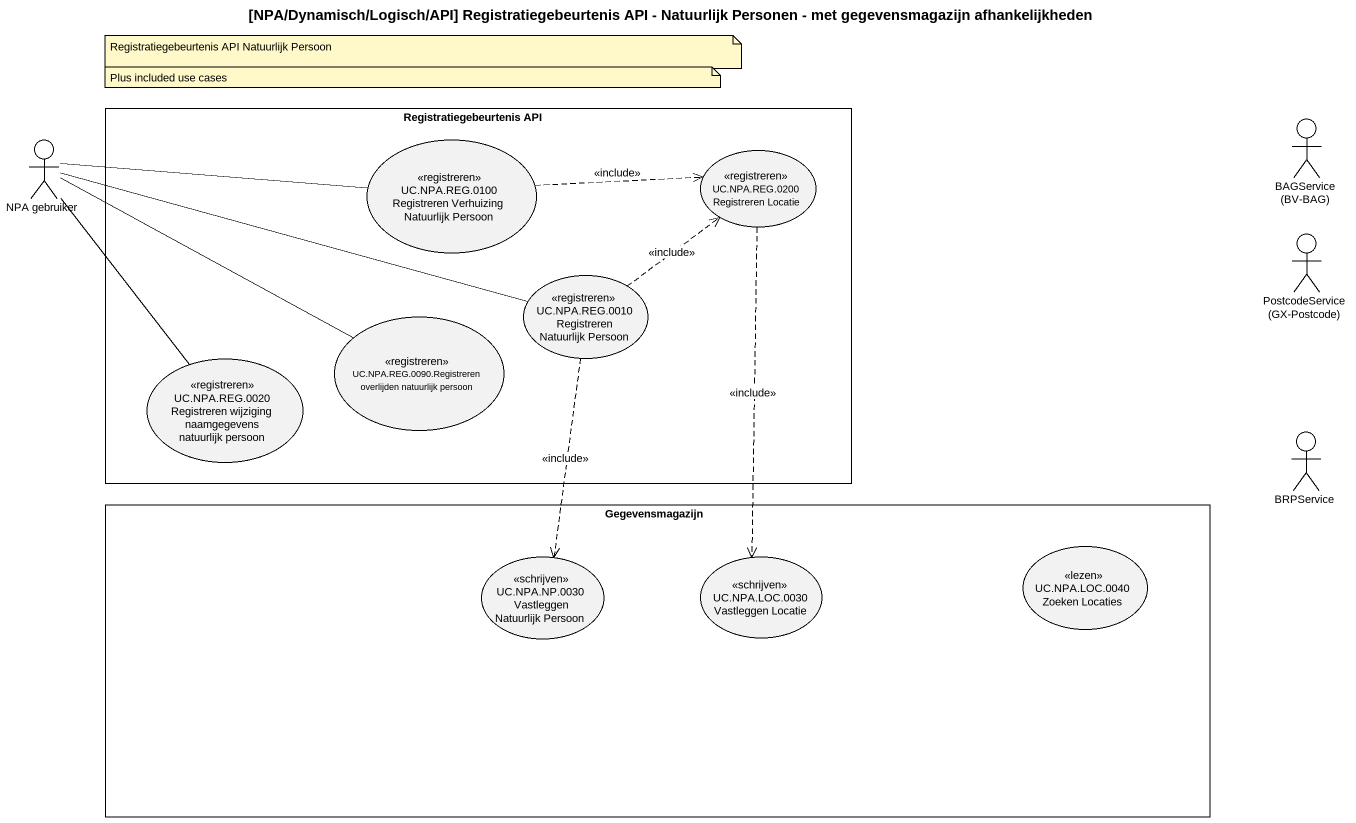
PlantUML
@startuml
title [NPA/Dynamisch/Logisch/API] Registratiegebeurtenis API - Natuurlijk Personen - met gegevensmagazijn afhankelijkheden
rectangle "Registratiegebeurtenis API" as Registratiegebeurtenis_API {
  usecase "UC.NPA.REG.0100 Registreren Verhuizing Natuurlijk Persoon" as UC_NPA_REG_0100_Registreren <<registreren>>
  usecase "UC.NPA.REG.0200 Registreren Locatie" as UC_NPA_REG_0200_Registreren <<registreren>>
  usecase "UC.NPA.REG.0090.Registreren overlijden natuurlijk persoon" as UC_NPA_REG_0090_Registreren <<registreren>>
  usecase "UC.NPA.REG.0010 Registreren Natuurlijk Persoon" as UC_NPA_REG_0010_Registreren <<registreren>>
  usecase "UC.NPA.REG.0020 Registreren wijziging naamgegevens natuurlijk persoon" as UC_NPA_REG_0020_Registreren <<registreren>>
}
actor "BAGService (BV-BAG)" as BAGService_BV_BAG
actor "NPA gebruiker" as NPA_gebruiker
actor "PostcodeService (GX-Postcode)" as PostcodeService_GX_Postcode
actor BRPService
rectangle Gegevensmagazijn {
  usecase "UC.NPA.LOC.0040 Zoeken Locaties" as UC_NPA_LOC_0040_Zoeken <<lezen>>
  usecase "UC.NPA.NP.0030 Vastleggen Natuurlijk Persoon" as UC_NPA_NP_0030_Vastleggen <<schrijven>>
  usecase "UC.NPA.LOC.0030 Vastleggen Locatie" as UC_NPA_LOC_0030_Vastleggen <<schrijven>>
}
NPA_gebruiker -right- UC_NPA_REG_0100_Registreren
NPA_gebruiker -right- UC_NPA_REG_0090_Registreren
NPA_gebruiker -right- UC_NPA_REG_0010_Registreren
NPA_gebruiker -- UC_NPA_REG_0020_Registreren
UC_NPA_REG_0100_Registreren .right.> UC_NPA_REG_0200_Registreren : <<include>>
UC_NPA_REG_0200_Registreren ..> UC_NPA_LOC_0030_Vastleggen : <<include>>
UC_NPA_REG_0010_Registreren .up.> UC_NPA_REG_0200_Registreren : <<include>>
UC_NPA_REG_0010_Registreren ..> UC_NPA_NP_0030_Vastleggen : <<include>>
note as N1
  Registratiegebeurtenis API Natuurlijk Persoon
end note
note as N2
  Plus included use cases
end note
@enduml
